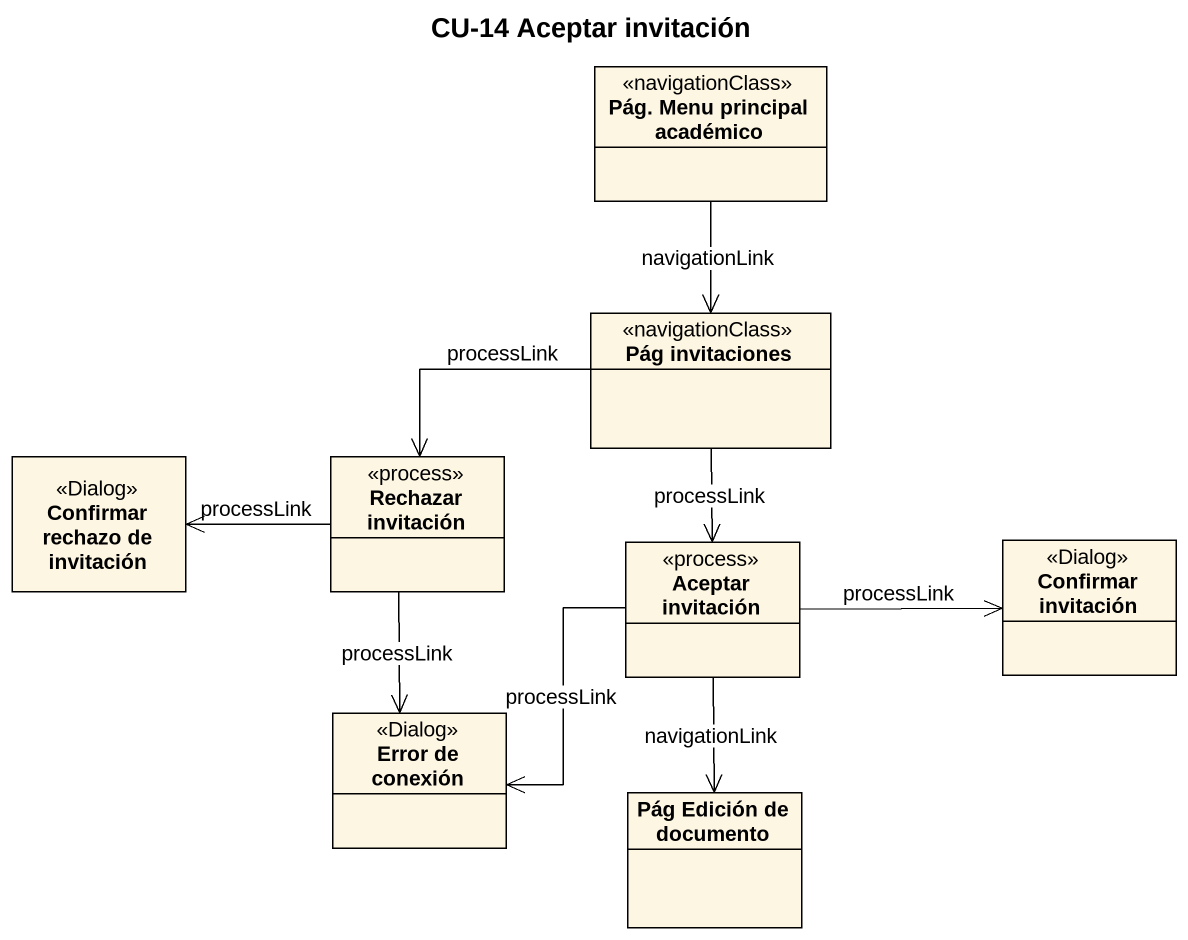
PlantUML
@startuml
title CU-14 Aceptar invitación
hide circle
hide empty members
class "Pág. Menu principal académico" as Pág_Menu_principal_académico <<navigationClass>>
class "Pág invitaciones" as Pág_invitaciones <<navigationClass>>
class "Confirmar rechazo de invitación" as Confirmar_rechazo_de <<Dialog>>
class "Rechazar invitación" as Rechazar_invitación <<process>>
class "Aceptar invitación" as Aceptar_invitación <<process>>
class "Confirmar invitación" as Confirmar_invitación <<Dialog>>
class "Error de conexión" as Error_de_conexión <<Dialog>>
class "Pág Edición de documento" as Pág_Edición_de_documento
Pág_Menu_principal_académico --> Pág_invitaciones : navigationLink
Pág_invitaciones -left-> Rechazar_invitación : processLink
Pág_invitaciones --> Aceptar_invitación : processLink
Rechazar_invitación -left-> Confirmar_rechazo_de : processLink
Rechazar_invitación --> Error_de_conexión : processLink
Aceptar_invitación -right-> Confirmar_invitación : processLink
Aceptar_invitación -left-> Error_de_conexión : processLink
Aceptar_invitación --> Pág_Edición_de_documento : navigationLink
@enduml
